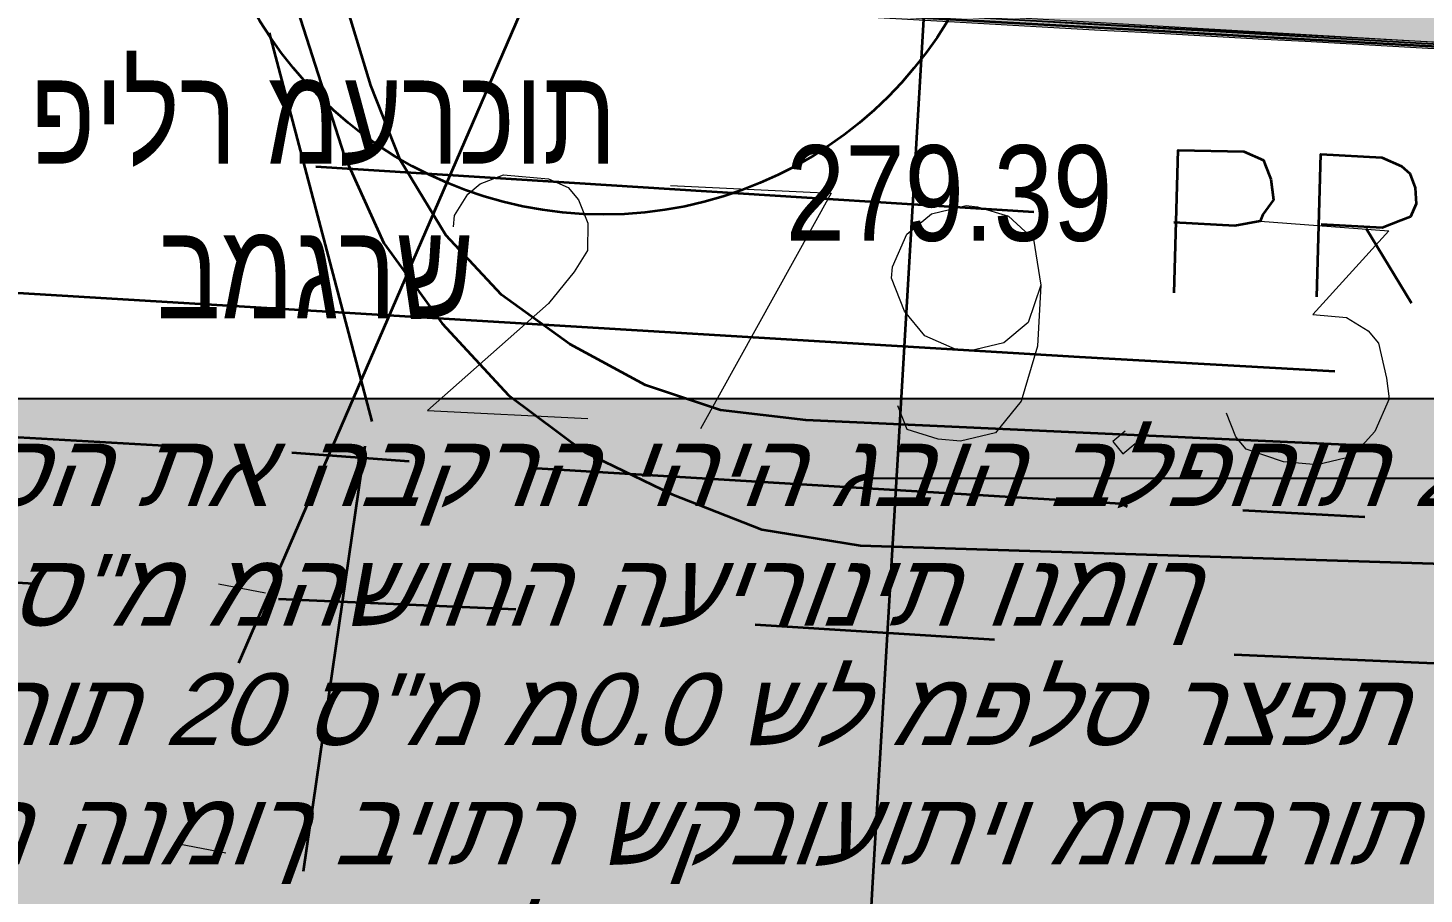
# Model space of a CAD drawing. Header units: centimetres. Extents: x 14435 to 32127, y -4289 to 2500.
# Drawn here: x 25724.4 to 26016.6, y -2039 to -1857.6 of the extents above; entities that cross this region are included whole.
import ezdxf
from ezdxf import colors
from ezdxf.entities.mleader import LeaderData, LeaderLine
from ezdxf.math import Vec2, Vec3

# ---------------------------------------------------------------- set-up
doc = ezdxf.new("R2010")
doc.units = ezdxf.units.CM
for name, color, linetype, lineweight in [('A-DETL', 7, 'Continuous', 5), ('A-WALL', 7, 'Continuous', 13), ('A-WALL-PATT', 7, 'Continuous', 35), ('G-ANNO-TEXT', 7, 'Continuous', 5)]:
    doc.layers.add(name, color=color, linetype=linetype, lineweight=lineweight)
doc.layers.add('BLACK', color=250, linetype='Continuous')
for name, color, linetype, lineweight, true_color in [('PDF_0-GDR', 3, 'Continuous', 5, 0x00ff00), ('PDF__THUM_SHIVUK', 30, 'Continuous', 5, 0xff7f00), ('PDF_BEZR', 4, 'Continuous', 5, 0x00ffff), ('PDF_C1660_0_1', 3, 'Continuous', 5, 0x00ff00), ('PDF_CELLCOM_SIVIM_PIPE', 214, 'Continuous', 5, 0xa500a5), ('PDF_HW-CURB-BRDR', 110, 'Continuous', 5, 0x00ff7f), ('PDF_PARTNER_L', 20, 'Continuous', 5, 0xff3f00), ('PDF_Road Elevations', 1, 'Continuous', 5, 0xff0000), ('PDF_TLKL', 100, 'Continuous', 5, 0x00ff3f), ('PDF_UT-W', 5, 'Continuous', 5, 0x0000ff), ('מפת מדידה_dwg', 8, 'Continuous', 5, 0x767676)]:
    doc.layers.add(name, color=color, linetype=linetype, lineweight=lineweight, true_color=true_color)
doc.styles.add('Arial_10', font='arial.ttf', dxfattribs={"width": 0.8, "height": 20})
doc.styles.add('MUR', font='MIRYL', dxfattribs={"oblique": 20})

# ---------------------------------------------------------------- blocks, each defined once
blk = doc.blocks.new('מפת מדידה_dwg-896485-קרקע פיתוח')
at = {"layer": 'PDF_0-GDR', "color": 81, "lineweight": 13, "true_color": 0xaaffaa, "flags": 128}
blk.add_lwpolyline([(30458.19, 23689.53), (30744.95, 23559.38), (31228.53, 23343.51), (31648.62, 23162.57), (31656.02, 23180.56), (31236.99, 23362.56), (30753.41, 23577.37), (30466.65, 23707.52)], dxfattribs=at)
at = {"layer": 'PDF__THUM_SHIVUK', "color": 41, "true_color": 0xffd4aa, "flags": 128}
blk.add_lwpolyline([(31033.83, 25895.27), (32150.71, 25382.06), (33009.94, 25128.63), (32343.83, 22871.05), (31923.74, 23045.64), (31504.71, 23223.94), (31087.79, 23405.95), (30672.46, 23591.65), (30259.25, 23781.59)], dxfattribs=at)
at = {"layer": 'PDF_BEZR', "color": 131, "lineweight": 35, "true_color": 0xaaffff}
for p, q in [((30226.45, 23653.55), (30271.95, 23632.39)), ((30317.45, 23611.23), (30362.95, 23591.12)), ((30408.45, 23569.96), (30453.95, 23548.8)), ((30499.45, 23527.63), (30544.96, 23507.53))]:
    blk.add_line(p, q, dxfattribs=at)
at = {"layer": 'PDF_BEZR', "color": 131, "true_color": 0xaaffff}
for p, q in [((30315.33, 23613.34), (30306.87, 23618.64)), ((30279.36, 23571.02), (30287.82, 23565.73))]:
    blk.add_line(p, q, dxfattribs=at)
at = {"layer": 'PDF_C1660_0_1', "color": 81, "lineweight": 13, "true_color": 0xaaffaa, "flags": 128}
blk.add_lwpolyline([(29472.33, 24155.36), (29769.32, 24011.21), (30207.4, 23804.87), (30647.6, 23602.76), (31089.91, 23404.89), (31533.28, 23211.24), (31978.76, 23021.83), (32426.36, 22837.71), (32875.02, 22656.77), (32949.09, 22629.26), (33024.22, 22605.98), (33067.39, 22595.18)], dxfattribs=at)
at = {"layer": 'PDF_CELLCOM_SIVIM_PIPE', "color": 254, "lineweight": 35, "true_color": 0xe1aae1, "flags": 128}
blk.add_lwpolyline([(30086.77, 23784.77), (30104.76, 23776.3), (30492.05, 23597.47), (30540.72, 23575.25)], dxfattribs=at)
at = {"layer": 'PDF_HW-CURB-BRDR', "color": 121, "lineweight": 25, "true_color": 0xaaffd4, "flags": 128}
blk.add_lwpolyline([(29472.33, 24155.36), (29769.32, 24011.21), (30207.4, 23804.87), (30647.6, 23602.76), (31089.91, 23404.89), (31533.28, 23211.24), (31978.76, 23021.83), (32426.36, 22837.71), (32875.02, 22656.77), (32949.09, 22629.26), (33024.22, 22605.98), (33067.39, 22595.18)], dxfattribs=at)
at = {"layer": 'PDF_PARTNER_L', "color": 31, "lineweight": 35, "true_color": 0xffbfaa}
for p, q in [((30357.66, 23692.71), (30494.16, 23629.22)), ((30557.65, 23600.65), (30560.83, 23582.66))]:
    blk.add_line(p, q, dxfattribs=at)
at = {"layer": 'PDF_PARTNER_L', "color": 31, "lineweight": 35, "true_color": 0xffbfaa, "flags": 128}
for points in [[(30515.33, 23602.76), (30526.97, 23630.28), (30539.66, 23624.98), (30542.84, 23621.81), (30542.84, 23620.75), (30542.84, 23617.58), (30541.78, 23613.34), (30538.61, 23611.23), (30537.55, 23610.17), (30532.26, 23611.23), (30520.62, 23616.52)], [(30542.84, 23591.12), (30554.48, 23618.64), (30566.12, 23613.34), (30569.29, 23610.17), (30570.35, 23608.05), (30570.35, 23604.88), (30569.29, 23601.71), (30567.18, 23599.59), (30565.06, 23599.59), (30560.83, 23599.59), (30549.19, 23604.88)]]:
    blk.add_lwpolyline(points, dxfattribs=at)
at = {"layer": 'PDF_Road Elevations', "color": 21, "lineweight": 13, "true_color": 0xffaaaa, "flags": 128}
for points in [[(30379.88, 23670.49), (30380.94, 23672.6), (30385.17, 23675.78), (30388.35, 23676.83), (30393.64, 23676.83), (30402.1, 23672.6), (30405.28, 23669.43), (30406.34, 23666.25), (30406.34, 23660.96), (30404.22, 23655.67), (30399.99, 23652.5), (30392.58, 23648.26), (30360.84, 23636.62), (30391.52, 23622.87)], [(30425.38, 23662.02), (30456.07, 23648.26), (30412.69, 23612.29)], [(30489.93, 23614.4), (30484.64, 23608.05), (30478.29, 23605.94), (30470.88, 23607), (30468.77, 23608.05), (30463.48, 23613.34), (30461.36, 23619.69), (30461.36, 23627.1), (30462.42, 23629.22), (30467.71, 23634.51), (30474.06, 23636.62), (30481.47, 23635.57), (30483.58, 23634.51), (30488.87, 23630.28), (30492.05, 23623.93), (30489.93, 23614.4), (30484.64, 23602.76), (30477.23, 23593.24), (30469.83, 23589.01), (30462.42, 23590.07), (30458.19, 23592.18), (30452.9, 23596.41), (30452.9, 23601.71)], [(30537.55, 23610.17), (30561.89, 23598.53), (30540.72, 23587.95), (30547.07, 23584.77), (30550.25, 23580.54), (30551.3, 23577.37), (30550.25, 23569.96), (30549.19, 23565.73), (30543.9, 23560.44), (30537.55, 23557.26), (30530.14, 23558.32), (30523.79, 23561.49), (30517.44, 23566.79), (30516.38, 23569.96), (30516.38, 23575.25)], [(30495.22, 23579.48), (30492.05, 23578.43), (30493.11, 23575.25), (30496.28, 23576.31)]]:
    blk.add_lwpolyline(points, dxfattribs=at)
at = {"layer": 'PDF_TLKL', "color": 111, "lineweight": 35, "true_color": 0xaaffbf}
for p, q in [((30358.72, 23722.34), (30349.2, 23638.74)), ((30194.7, 23701.17), (30307.93, 23649.32)), ((30331.21, 23638.74), (30353.43, 23628.16)), ((30301.58, 23556.2), (30346.02, 23634.51)), ((30512.15, 23555.15), (30535.43, 23544.56))]:
    blk.add_line(p, q, dxfattribs=at)
at = {"layer": 'PDF_TLKL', "color": 111, "lineweight": 35, "true_color": 0xaaffbf, "flags": 128}
for points in [[(30538.61, 23559.38), (30433.85, 23605.94), (30417.98, 23614.4), (30405.28, 23624.98), (30393.64, 23638.74), (30384.11, 23653.55), (30377.77, 23669.43), (30374.59, 23687.42), (30374.59, 23704.35), (30389.41, 23896.93)], [(30368.24, 23760.43), (30364.01, 23692.71), (30365.07, 23672.6), (30370.36, 23652.5), (30377.77, 23633.45), (30388.35, 23616.52), (30402.1, 23601.71), (30416.92, 23587.95), (30434.91, 23577.37), (30551.3, 23527.63)], [(30376.71, 23617.58), (30488.87, 23565.73), (30489.93, 23564.67)]]:
    blk.add_lwpolyline(points, dxfattribs=at)
at = {"layer": 'PDF_UT-W', "color": 161, "lineweight": 35, "true_color": 0xaaaaff}
blk.add_line((30530.14, 23829.21), (30304.75, 23601.71), dxfattribs=at)
at = {"layer": 'PDF_UT-W', "color": 161, "lineweight": 35, "true_color": 0xaaaaff, "flags": 128}
blk.add_lwpolyline([(30440.2, 23739.27), (30503.69, 23710.7), (30411.63, 23510.7), (30331.21, 23334.43)], dxfattribs=at)
at = {"layer": 'PDF_UT-W', "color": 161, "lineweight": 35, "true_color": 0xaaaaff}
blk.add_circle((30440.73, 23739.79), 84.12, dxfattribs=at)
blk = doc.blocks.new('pituah')
at = {"layer": 'A-WALL-PATT', "lineweight": 13, "true_color": 0x636466}
h = blk.add_hatch(color=251, dxfattribs=at)
h.paths.add_polyline_path([(59699.15, -12989.71), (59699.4, -12982.39), (59670.74, -12981.07), (58603.01, -12932.03), (58602.57, -12939.11), (58822.93, -12951.2), (59042.09, -12962.27), (59261.3, -12972.38), (59503.15, -12982.38), (59670.74, -12988.65)], flags=0)
h.paths.add_polyline_path([(59699.58, -12977.39), (59699.85, -12969.73), (59461.48, -12960.73), (59246.97, -12951.71), (59022.24, -12941.25), (58813.06, -12930.63), (58603.81, -12919.14), (58603.32, -12927.04), (59699.52, -12977.38)], flags=0)
at = {"layer": 'A-DETL', "color": 176, "lineweight": 35, "true_color": 0x000080}
blk.add_arc((61488.95, 37231.39), 50252.94, 266.456377, 269.050494, dxfattribs=at)
at = {"layer": 'A-WALL'}
for radius, start in [(50232.94, 266.731965), (50252.94, 266.731844)]:
    blk.add_arc((61467.45, 37232.11), radius, start, 267.983461, dxfattribs=at)
at = {"layer": 'מפת מדידה_dwg', "color": 31, "true_color": 0xffbfaa, "rotation": 21.33280097992486}
blk.add_blockref('מפת מדידה_dwg-896485-קרקע פיתוח', (38848.27, -46084.56), dxfattribs=at)
at = {"layer": 'G-ANNO-TEXT', "char_height": 20, "attachment_point": 1, "style": 'Arial_10'}
for s, insert, width in [('פילר מערכות', (58447.11, -12950.95), 139.1729), ('במגרש', (58473.56, -12983.36), 75.6793)]:
    blk.add_mtext(s, dxfattribs=dict(at, insert=insert, width=width))
at = {"layer": 'G-ANNO-TEXT', "color": 1, "true_color": 0xff0000, "insert": (58605.21, -12967.1), "char_height": 20, "width": 84.6582, "attachment_point": 1, "style": 'Arial_10'}
blk.add_mtext('279.39', dxfattribs=at)

msp = doc.modelspace()

# ---------------------------------------------------------------- block references
msp.add_blockref('pituah', (-32722.21, 11084.93))

# ---------------------------------------------------------------- next in the draw order: texts
at = {"layer": 'BLACK', "color": 1, "insert": (25651.72, -1942.72), "char_height": 15, "attachment_point": 1, "line_spacing_factor": 0.99999, "style": 'MUR', "bg_fill": 17, "box_fill_scale": 1.5, "bg_fill_color": 255, "bg_fill_transparency": 0}
msp.add_mtext_dynamic_manual_height_columns('\\A1;\\pxqc;{\\fArial|b0|i0|c177|p34;רום מכסה תא הבקרה יהיה גבוה בלפחות 20 ס"מ מהשוחה העירונית ונמוך\\fArial|b0|i0|c0|p34; \\P\\fArial|b0|i0|c177|p34;בלפחות 20 ס"מ מ0.0 של מפלס רצפת החדר הנמוך ביותר שקבועותיו מחוברות \\Pלנקז.\\P   יש להתקין שוחה זו עם מדרכי רגל בהתאם לתקן 1205 חלק 4 סעיף 2.3.9}', width=385.9286, gutter_width=252.09, heights=[0], dxfattribs=at)
at = {"layer": 'G-ANNO-TEXT', "insert": (25839.73, -1866.02), "char_height": 20, "width": 4.4895, "attachment_point": 1, "style": 'Arial_10'}
msp.add_mtext('\\fArial|b0|i0|c177|p34|;\\W.8; ', dxfattribs=at)

# ---------------------------------------------------------------- next in the draw order: leaders
at = {"layer": 'BLACK', "color": 1, "lineweight": 18}
ml = msp.add_multileader_mtext('Standard', dxfattribs=at)
ml.set_content('')
ml.set_leader_properties()
ml.build(insert=Vec2(0, 0))
ml.multileader.update_dxf_attribs({"text_right_attachment_type": 6, "dogleg_length": 0.36, "arrow_head_size": 30})
ctx = ml.context
ctx.base_point, ctx.char_height, ctx.arrow_head_size, ctx.landing_gap_size, ctx.plane_origin = Vec3(25900.08, -1951.96, 6.4), 0.18, 30, 0.09, Vec3(25358.91, -1287.57, 6.4)
ctx.right_attachment = 6
notes = []
notes.append((ctx, [(0, (1, 1, 0), (26036.24, -1951.96, 6.4), (-1, 0), 136.17, [(0, [(26098.91, -1819.63, 6.4)], 0, [])])]))
ctx.mtext, ml.multileader.dxf.content_type = None, 0
for ctx, leaders in notes:
    for number, flags, end, landing, length, lines in leaders:
        leader = LeaderData()
        leader.index, (leader.has_last_leader_line, leader.has_dogleg_vector, leader.attachment_direction) = number, flags
        leader.last_leader_point, leader.dogleg_vector, leader.dogleg_length = Vec3(end), Vec3(landing), length
        for number, points, colour, breaks in lines:
            line = LeaderLine()
            line.index, line.vertices, line.color, line.breaks = number, Vec3.list(points), colors.encode_raw_color(colour), breaks
            leader.lines.append(line)
        ctx.leaders.append(leader)

doc.saveas('drawing.dxf')
